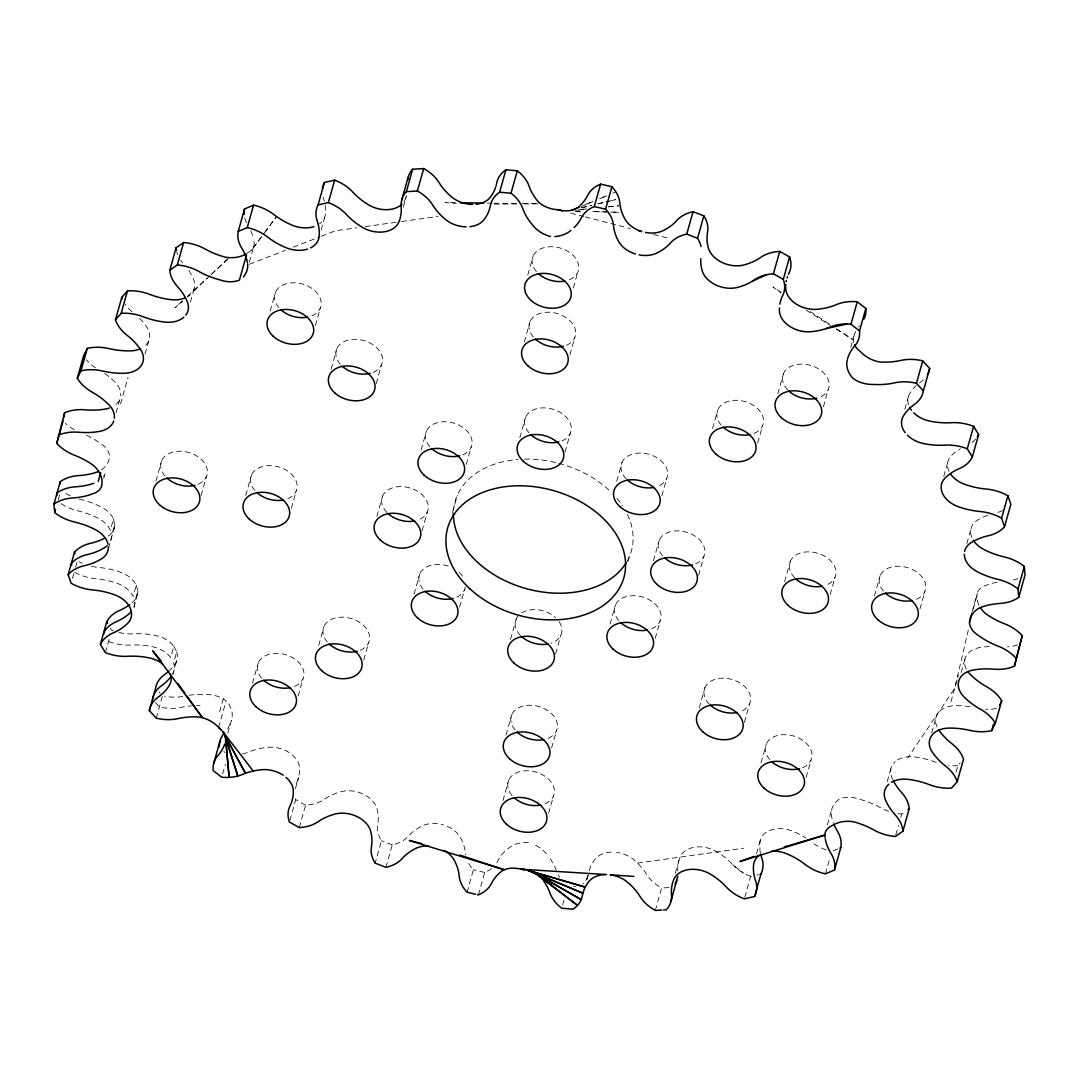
<?xml version="1.0" encoding="UTF-8"?>
<svg xmlns="http://www.w3.org/2000/svg" width="1079" height="1079" viewBox="0 0 1079 1079"><rect width="100%" height="100%" fill="white"/><g stroke="black" fill="none" stroke-linecap="round" stroke-linejoin="round"><path stroke-width="0.75" stroke-dasharray="5 3.75" d="M968.322 630.028L954.672 688.456L907.79 757.822M855.755 331.361A62.987 44.536 15.7 0 0 853.894 336.203L853.556 337.444A25.141 15.43 11 0 0 853.57 342.259M103.705 478.536L105.324 472.764L103.611 476.405M58.293 499.725L60.087 493.319M116.046 412.879L120.106 398.461A24.898 17.601 15.7 0 1 115.102 405.164M120.578 403.883L128.077 377.205M72.455 578.411L73.804 573.61M75.611 567.203L77.405 560.783M145.058 354.033L149.563 338.01M79.253 499.186A38.17 26.988 15.7 0 0 81.1 499.644A62.987 44.536 15.7 0 1 101.561 507.17A24.898 17.601 15.7 0 1 113.47 519.093L110.314 530.315A24.898 17.601 15.7 0 0 98.405 518.392A62.987 44.536 15.7 0 0 77.958 510.866A38.17 26.988 15.7 0 1 60.748 503.461M113.47 519.093L114.684 524.704L111.542 535.926A24.898 17.601 15.7 0 1 109.046 543.627M108.574 548.267L114.428 527.429M190.403 302.16L194.449 287.742M105.405 652.647L109.451 638.228M155.956 481.032L161.688 460.639M91.472 566.3A38.17 26.988 15.7 0 0 98.944 567.5A62.987 44.536 15.7 0 1 120.268 572.126A24.898 17.601 15.7 0 1 136.291 585.209L133.135 596.417A24.898 17.601 15.7 0 0 117.125 583.334A62.987 44.536 15.7 0 0 95.802 578.722A38.17 26.988 15.7 0 1 74.249 572.005M136.291 585.209L137.815 590.82L134.659 602.042A24.898 17.601 15.7 0 1 132.636 609.864M133.877 607.423L137.033 596.201M249.357 262.13L253.821 246.241M201.085 495.504L206.386 476.675M118.973 632.496A38.17 26.988 15.7 0 0 133.85 633.845A62.987 44.536 15.7 0 1 155.214 635.383A24.898 17.601 15.7 0 1 173.827 646.321L170.684 657.529A24.898 17.601 15.7 0 0 152.072 646.604A62.987 44.536 15.7 0 0 130.694 645.067A38.17 26.988 15.7 0 1 108.547 641.425L107.266 639.388M270.209 311.049L275.509 292.22M156.266 718.155L162.565 695.712M173.827 646.321L176.767 651.797L173.611 663.019A24.898 17.601 15.7 0 1 172.68 673.782M172.869 674.483L176.929 660.065M245.756 495.409L251.488 475.016M321.137 230.002L324.739 217.189M315.351 325.507L320.207 308.257M219.617 711.87L223.272 698.855A25.141 17.21 4.9 0 0 205.05 694.539A62.987 44.536 15.7 0 0 189.391 695.213M218.646 727.448L226.145 700.784L223.272 698.855M227.804 733.194L231.419 720.367L231.027 721.608A62.987 44.536 15.7 0 1 226.104 730.82M291.33 508.317L296.185 491.053M331.118 369.099L336.85 348.692M222.625 774.021L225.336 764.404M252.553 683.155L258.286 662.749M403.249 207.222L406.405 196A62.987 44.536 15.7 0 1 406.028 197.241M376.261 383.558L381.548 364.729M298.128 696.049L302.983 678.785M318.642 645.431L323.943 626.602M295.457 788.601L298.613 777.393M289.86 820.458L295.713 799.633A38.17 26.988 15.7 0 1 295.255 798.231M376.868 516.409L382.6 496.003M299.288 827.593L305.586 805.163A38.17 26.988 15.7 0 0 324.482 799.215A62.987 44.536 15.7 0 1 341.234 791.649A24.898 17.601 15.7 0 1 376.827 808.333A62.987 44.536 15.7 0 1 377.744 824.194A38.17 26.988 15.7 0 0 381.453 840.73L375.155 863.16M421.134 449.983L426.421 431.168M363.785 659.889L368.64 642.639M422.01 530.868L427.297 512.039M414.066 594.219L419.798 573.826M452.438 512.579L457.294 495.328M466.276 464.456L471.118 447.205M527.779 274.97L533.08 256.141M524.3 342.03L530.032 321.636M385.945 867.314L392.257 844.884A38.17 26.988 15.7 0 0 408.536 836.05A62.987 44.536 15.7 0 1 422.348 825.867A24.898 17.601 15.7 0 1 443.617 825.03M459.641 607.113L464.496 589.862M519.849 437.669L525.594 417.276M573.367 287.864L577.778 272.178M569.874 354.937L574.729 337.673M510.475 639.415L516.207 619.022M564.991 452.141L570.292 433.313M506.038 735.055L511.77 714.649M467.086 892.252L473.398 869.809A38.17 26.988 15.7 0 1 467.261 860.529M502.989 800.551L508.722 780.157M478.402 894.882L484.7 872.439A38.17 26.988 15.7 0 0 491.431 868.595M555.618 653.887L560.905 635.059M616.716 481.301L622.003 462.473M551.612 747.949L556.467 730.685M548.564 813.445L553.419 796.194M610.08 623.959L615.381 605.13M627.884 561.714L629.205 557.007M661.859 495.774L666.701 478.51M653.469 560.675L659.202 540.282M562.591 905.011L564.384 898.605M712.572 428.511L717.859 409.696M586.989 878.751L587.893 875.555M587.016 879.398L588.365 874.583M655.223 638.431L660.078 621.167M698.599 575.147L703.899 556.319M757.701 442.983L762.556 425.733M777.784 393.929L783.516 373.536M699.205 707.986L704.951 687.593M655.317 910.433L661.616 888.004A38.17 26.988 15.7 0 1 646.402 874.125A62.987 44.536 15.7 0 0 633.724 859.707A24.898 17.601 15.7 0 0 616.608 852.397M675.292 873.383L678.893 860.556M823.358 406.837L828.213 389.573M744.348 722.458L749.635 703.629M784.581 581.675L790.314 561.269M850.738 347.411L853.894 336.203M761.005 762.907L766.292 744.078M756.514 853.799L760.56 839.381M744.82 897.242L750.674 876.404L751.524 876.215M830.156 594.569L835.011 577.305M904.782 409.319L908.383 396.506M806.134 777.366L810.99 760.115M874.381 596.053L880.113 575.646M827.418 824.815L831.882 808.926M825.422 873.869L829.926 857.845M943.774 476.392L948.279 460.355M919.955 608.947L924.811 591.683M887.248 781.641L890.849 768.828M966.824 543.56L970.884 529.128M895.826 834.863L898.524 825.26M900.776 817.248L901.68 814.038L906.09 810.976M931.69 732.978L936.464 715.93M972.152 611.591L977.318 593.234M973.258 608.934L976.994 595.595A25.141 15.254 18.7 0 1 986.84 585.034A62.987 44.536 15.7 0 1 999.464 581.756M950.923 701.795L958.422 675.117M961.146 672.527L965.206 658.109M956.034 772.065L957.828 765.658L960.243 762.974M252.891 248.399L263.735 233.806M264.733 232.484L276.575 216.569L265.501 231.432M246.943 253.349L251.407 250.341L264.49 232.781M210.081 275.725L192.129 292.679A24.898 17.601 15.7 0 0 193.64 279.407A62.987 44.536 15.7 0 0 188.677 270.263M211.282 274.592L229.234 257.638L211.97 273.621M182.364 301.001L174.96 307.839L182.567 301.311M187.301 296.428L207.033 278.18M187.638 296.954L190.174 294.783A24.898 17.601 15.7 0 1 187.733 296.563M837.79 848.876L832.489 851.115M580.839 206.682L593.045 201.557M612.872 193.222L615.92 191.927M585.546 204.524L593.14 201.382M249.438 264.261L285.369 250.261M293.178 247.212L319.735 236.881M321.299 236.261L335.353 230.785L356.906 227.777M581.621 207.842L591.386 205.496M597.887 203.918L615.772 199.602L610.903 200.748M581.675 207.654L591.413 205.361M597.914 203.823L609.284 201.126M758.362 874.691L756.649 875.082M365.188 226.617L399.999 221.734M401.658 221.505L438.128 216.393M637.554 863.065L743.647 848.215M578.641 209.758L586.936 208.935L578.546 209.596M608.529 206.817L618.483 205.846M608.502 206.777L618.483 205.846M668.967 887.585L661.616 888.004M494.317 204.133L517.475 203.958M524.084 203.918L540.633 203.783M455.23 202.717L445.182 202.596L456.417 203.351M487.047 203.122L492.078 203.176M493.75 203.203L520.537 203.54M522.209 203.553L538.961 203.769M575.228 211.12L581.905 211.295M608.556 212.023L591.899 211.565L608.61 211.997M575.404 211.025L582.04 211.214M575.579 886.466L573.691 886.304M484.7 872.439L478.105 870.928M476.217 870.483L473.398 869.809M653.523 234.48L669.708 238.54M570.831 213.129L583.726 216.474M585.331 216.892L630.419 228.6M392.257 844.884L381.453 840.73M305.586 805.163L295.713 799.633M806.215 310.172L830.452 325.44M836.158 329.028L853.26 339.818L836.63 328.866M781.183 292.369L772.861 286.893L780.98 292.854M810.289 311.534L831.086 325.211M677.733 870.901L677.706 868.258A62.987 44.536 15.7 0 1 680.188 856.901A24.898 17.601 15.7 0 1 716.793 851.763A62.987 44.536 15.7 0 1 732.601 864.549L743.822 873.262M225.16 752.576L223.731 751.456M160.231 693.204L159.072 691.936M155.349 702.523L159.409 706.934A38.17 26.988 15.7 0 0 181.299 707.352A62.987 44.536 15.7 0 1 191.334 705.855M228.761 703.859L230.205 706.61A25.141 19.786 21.7 0 1 231.756 719.113M110.422 628.167L111.703 630.217A38.17 26.988 15.7 0 0 113.484 630.878M101.493 469.837A25.141 19.962 11.8 0 0 109.492 456.727A25.141 15.619 9.8 0 0 99.794 443.024A62.987 44.536 15.7 0 0 84.364 434.271M978.882 605.049A25.141 19.597 23.1 0 1 976.994 595.595M528.548 842.537A25.141 19.044 5.8 0 0 508.074 848.66A62.987 44.536 15.7 0 0 497.729 861.055A38.17 26.988 15.7 0 1 495.531 864.549M627.385 514.373A91.553 64.74 15.7 0 1 627.128 561.161M453.544 510.246A91.553 64.74 15.7 0 1 518.095 459.452M524.569 459.128A91.553 64.74 15.7 0 1 557.209 462.904M558.76 463.296A91.553 64.74 15.7 0 1 611.307 492.294M616.878 498.309A91.553 64.74 15.7 0 1 622.543 505.862M386.875 512.444A23.805 16.832 15.7 0 1 390.949 488.409A23.805 16.832 15.7 0 1 424.249 496.974A23.805 16.832 15.7 0 1 417.263 520.267M429.766 446.585A23.805 16.832 15.7 0 1 435.606 423.238A23.805 16.832 15.7 0 1 468.353 432.477A23.805 16.832 15.7 0 1 461.084 455.419M528.926 432.692A23.805 16.832 15.7 0 1 534.766 409.346A23.805 16.832 15.7 0 1 567.514 418.585A23.805 16.832 15.7 0 1 560.244 441.527M626.279 478.914A23.805 16.832 15.7 0 1 630.352 454.866A23.805 16.832 15.7 0 1 663.652 463.43A23.805 16.832 15.7 0 1 656.666 486.723M662.546 555.712A23.805 16.832 15.7 0 1 668.387 532.352A23.805 16.832 15.7 0 1 701.134 541.604A23.805 16.832 15.7 0 1 693.851 564.546M618.726 620.546A23.805 16.832 15.7 0 1 624.552 597.2A23.805 16.832 15.7 0 1 657.313 606.438A23.805 16.832 15.7 0 1 650.03 629.381M559.178 621.76A23.805 16.832 15.7 0 1 550.87 643.273M520.483 635.464A23.805 16.832 15.7 0 1 523.18 612.049A23.805 16.832 15.7 0 1 555.631 617.633M465.332 587.043A23.805 16.832 15.7 0 1 454.448 598.076M423.13 589.242A23.805 16.832 15.7 0 1 423.17 569.267A23.805 16.832 15.7 0 1 448.945 566.354M459.209 572.436A23.805 16.832 15.7 0 1 462.756 576.564M254.833 490.432A23.805 16.832 15.7 0 1 260.673 467.086A23.805 16.832 15.7 0 1 293.421 476.338A23.805 16.832 15.7 0 1 286.151 499.28M340.195 364.122A23.805 16.832 15.7 0 1 346.035 340.775A23.805 16.832 15.7 0 1 378.783 350.014A23.805 16.832 15.7 0 1 371.513 372.956M533.377 337.053A23.805 16.832 15.7 0 1 539.217 313.706A23.805 16.832 15.7 0 1 571.964 322.958A23.805 16.832 15.7 0 1 564.695 345.9M721.204 425.113A23.805 16.832 15.7 0 1 727.044 401.766A23.805 16.832 15.7 0 1 759.791 411.005A23.805 16.832 15.7 0 1 752.522 433.947M794.589 577.71A23.805 16.832 15.7 0 1 798.662 553.675A23.805 16.832 15.7 0 1 831.963 562.24A23.805 16.832 15.7 0 1 824.963 585.533M709.227 704.034A23.805 16.832 15.7 0 1 713.3 679.986A23.805 16.832 15.7 0 1 746.587 688.564A23.805 16.832 15.7 0 1 739.601 711.857M515.115 730.078A23.805 16.832 15.7 0 1 520.955 706.732A23.805 16.832 15.7 0 1 553.702 715.97A23.805 16.832 15.7 0 1 546.419 738.913M327.288 642.018A23.805 16.832 15.7 0 1 333.128 618.672A23.805 16.832 15.7 0 1 365.875 627.911A23.805 16.832 15.7 0 1 358.592 650.853M536.425 271.557A23.805 16.832 15.7 0 1 542.265 248.21A23.805 16.832 15.7 0 1 575.013 257.449A23.805 16.832 15.7 0 1 567.729 280.392M787.791 389.978A23.805 16.832 15.7 0 1 791.865 365.929A23.805 16.832 15.7 0 1 825.165 374.507A23.805 16.832 15.7 0 1 818.165 397.8M883.458 591.076A23.805 16.832 15.7 0 1 889.298 567.729A23.805 16.832 15.7 0 1 922.046 576.968A23.805 16.832 15.7 0 1 914.776 599.911M769.637 759.495A23.805 16.832 15.7 0 1 775.477 736.148A23.805 16.832 15.7 0 1 808.225 745.387A23.805 16.832 15.7 0 1 800.955 768.329M512.066 795.574A23.805 16.832 15.7 0 1 517.907 772.227A23.805 16.832 15.7 0 1 550.654 781.466A23.805 16.832 15.7 0 1 543.384 804.408M261.631 678.178A23.805 16.832 15.7 0 1 267.471 654.832A23.805 16.832 15.7 0 1 300.218 664.071A23.805 16.832 15.7 0 1 292.948 687.013M165.033 476.068A23.805 16.832 15.7 0 1 170.873 452.708A23.805 16.832 15.7 0 1 203.621 461.96A23.805 16.832 15.7 0 1 196.338 484.903M278.854 307.636A23.805 16.832 15.7 0 1 284.694 284.29A23.805 16.832 15.7 0 1 317.442 293.528A23.805 16.832 15.7 0 1 310.159 316.471M892.846 779.807A62.987 44.536 15.7 0 1 891.672 777.163A24.898 17.601 15.7 0 1 895.138 761.787M897.566 759.994A24.898 17.601 15.7 0 1 914.479 756.932A62.987 44.536 15.7 0 1 935.682 762.206A38.17 26.988 15.7 0 0 937.476 762.866M957.828 765.658A38.17 26.988 15.7 0 1 948.589 765.416M937.017 726.909A24.898 17.601 15.7 0 1 954.753 705.706A62.987 44.536 15.7 0 1 972.611 707.177M996.335 708.525A38.17 26.988 15.7 0 1 985.532 709.24M966.379 669.142A24.898 17.601 15.7 0 1 964.639 663.531L964.626 660.766A24.898 17.601 15.7 0 1 979.179 647.656A62.987 44.536 15.7 0 1 992.896 646.429M1017.659 644.932A38.17 26.988 15.7 0 1 1007.408 646.847M901.68 814.038A38.17 26.988 15.7 0 1 897.93 813.606M888.691 811.327A38.17 26.988 15.7 0 1 880.073 807.497A62.987 44.536 15.7 0 0 859.923 799.377A25.141 16.468 25 0 0 839.556 798.973A25.141 20.042 13.6 0 0 831.356 815.104L831.572 816.439A62.987 44.536 15.7 0 0 833.447 823.142M971.828 537.477A24.898 17.601 15.7 0 1 977.426 520.213A62.987 44.536 15.7 0 1 988.485 515.02M1002.539 510.542A38.17 26.988 15.7 0 1 996.403 512.849M949.021 471.361A24.898 17.601 15.7 0 1 951.3 455.716A62.987 44.536 15.7 0 1 960.377 448.783M975.605 439.166A38.17 26.988 15.7 0 1 971.275 443.051M908.545 404.76A24.898 17.601 15.7 0 1 909.476 393.997A62.987 44.536 15.7 0 1 916.206 385.608M919.456 382.897A62.987 44.536 15.7 0 1 920.63 382.047A38.17 26.988 15.7 0 0 924.973 378.176M1018.117 578.573A38.17 26.988 15.7 0 1 1009.863 580.664M858.425 326.816A62.987 44.536 15.7 0 1 859.208 325.737M405.596 198.469A62.987 44.536 15.7 0 1 405.124 199.669A24.898 17.601 15.7 0 1 403.789 202.083M323.08 197.201A38.17 26.988 15.7 0 0 323.525 198.603A62.987 44.536 15.7 0 1 324.347 201.274M325.197 205.293A62.987 44.536 15.7 0 1 325.359 214.532A24.898 17.601 15.7 0 1 319.6 223.825M246.498 222.8A38.17 26.988 15.7 0 1 244.596 217.23M250.76 230.771A62.987 44.536 15.7 0 1 253.457 238.783M253.956 241.467A25.141 15.173 17.3 0 1 251.407 250.341M131.948 311.696A38.17 26.988 15.7 0 1 125.177 304.224M139.623 318.359A62.987 44.536 15.7 0 1 146.731 326.924A24.898 17.601 15.7 0 1 143.413 347.114M95.491 367.885A38.17 26.988 15.7 0 1 86.387 359.779M104.623 373.523A62.987 44.536 15.7 0 1 115.048 382.168A24.898 17.601 15.7 0 1 120.673 395.804M74.195 429.698A38.17 26.988 15.7 0 1 65.468 423.346M182.648 262.831A38.17 26.988 15.7 0 1 180.692 260.228M177.752 254.779A38.17 26.988 15.7 0 1 176.808 251.987M242.451 754.005A38.17 26.988 15.7 0 0 248.817 751.982A62.987 44.536 15.7 0 1 267.862 747.302A24.898 17.601 15.7 0 1 289.442 752.764M292.328 754.936A24.898 17.601 15.7 0 1 299.625 768.342A62.987 44.536 15.7 0 1 296.334 783.462A38.17 26.988 15.7 0 0 295.309 785.957M447.205 826.352A24.898 17.601 15.7 0 1 460.409 837.56A62.987 44.536 15.7 0 1 465.494 853.556A38.17 26.988 15.7 0 0 465.656 854.946M587.988 875.878A38.17 26.988 15.7 0 1 582.808 883.984M589.242 870.74A62.987 44.536 15.7 0 1 595.136 859.127A24.898 17.601 15.7 0 1 612.859 852.127M750.674 876.404A38.17 26.988 15.7 0 1 732.601 864.549M760.344 852.612A62.987 44.536 15.7 0 1 759.926 849.928L759.94 842.025A24.898 17.601 15.7 0 1 793.173 831.396A62.987 44.536 15.7 0 1 805.838 838.046M826.217 849.888A38.17 26.988 15.7 0 1 811.502 842.052M535.75 845.262A25.141 18.343 26.8 0 1 547.161 854.919M550.047 858.641A62.987 44.536 15.7 0 1 556.211 870.416M559.718 877.254A38.17 26.988 15.7 0 1 558.059 874.556M196.58 705.639A62.987 44.536 15.7 0 1 200.114 705.679M70.351 495.908A38.17 26.988 15.7 0 1 63.89 492.24M114.684 524.704A24.898 17.601 15.7 0 1 107.887 536.344M82.436 563.305A38.17 26.988 15.7 0 1 79.037 561.687M137.815 590.82A24.898 17.601 15.7 0 1 134.012 600.855A62.987 44.536 15.7 0 1 130.91 603.674M176.767 651.797A24.898 17.601 15.7 0 1 175.837 662.56A62.987 44.536 15.7 0 1 170.104 669.992M182.742 696.481A38.17 26.988 15.7 0 1 164.426 696.13M606.762 195.785L599.142 198.981L606.803 195.717M618.564 212.293L610.228 212.064L618.564 212.28"/><path stroke-width="1.5" d="M779.402 308.028L779.375 310.658A24.898 17.601 15.7 0 0 811.138 331.698A62.987 44.536 15.7 0 0 830.183 327.018A38.17 26.988 15.7 0 1 847.244 323.983L850.967 324.213L859.531 330.902A38.17 26.988 15.7 0 1 854.608 346.089A62.987 44.536 15.7 0 0 847.581 358.633M677.76 876.337L670.949 901.437M108.062 544.342A24.898 17.601 15.7 0 0 95.249 529.6A62.987 44.536 15.7 0 0 74.802 522.088A38.17 26.988 15.7 0 1 54.678 512.552L53.95 504.095A38.17 26.988 15.7 0 1 72.711 497.985A62.987 44.536 15.7 0 0 92.16 493.966A25.141 15.254 18.7 0 0 102.006 483.405A25.141 19.597 23.1 0 0 93.482 465.467A62.987 44.536 15.7 0 0 74.694 455.325A38.17 26.988 15.7 0 1 56.769 443.348L64.578 412.812A38.17 26.988 15.7 0 1 85.281 409.818A62.987 44.536 15.7 0 0 106.12 408.901A24.898 17.601 15.7 0 0 109.451 408.051M980.622 608.084A25.141 19.597 23.1 0 0 985.518 613.533A62.987 44.536 15.7 0 0 1004.306 623.675A38.17 26.988 15.7 0 1 1022.231 635.652L1014.422 666.188A38.17 26.988 15.7 0 1 993.719 669.182A62.987 44.536 15.7 0 0 972.88 670.099A24.898 17.601 15.7 0 0 963.952 696.832A62.987 44.536 15.7 0 0 980.366 709.186A38.17 26.988 15.7 0 1 995.404 723.173L991.722 730.604A38.17 26.988 15.7 0 1 969.873 730.375A62.987 44.536 15.7 0 0 948.441 728.136A24.898 17.601 15.7 0 0 932.269 752.076A62.987 44.536 15.7 0 0 945.676 766.184A38.17 26.988 15.7 0 1 957.235 781.628L951.53 788.102A38.17 26.988 15.7 0 1 929.383 784.649A62.987 44.536 15.7 0 0 908.181 779.362A24.898 17.601 15.7 0 0 891.267 782.437M1022.231 635.652L1014.422 666.188M63.553 418.207L64.578 412.812M56.769 443.348L63.081 420.904M114.374 418.234A24.898 17.601 15.7 0 0 108.75 404.598A62.987 44.536 15.7 0 0 92.322 392.243A38.17 26.988 15.7 0 1 77.297 378.27L83.596 355.827L87.278 348.396A38.17 26.988 15.7 0 1 109.127 348.625A62.987 44.536 15.7 0 0 130.559 350.864A24.898 17.601 15.7 0 0 140.675 348.652M77.297 378.27L80.979 370.839L87.278 348.396M53.95 504.095L60.262 481.666A38.17 26.988 15.7 0 1 79.01 475.542A62.987 44.536 15.7 0 0 98.472 471.536M54.678 512.552L55.582 509.342M80.979 370.839A38.17 26.988 15.7 0 1 102.815 371.068A62.987 44.536 15.7 0 0 124.247 373.294A24.898 17.601 15.7 0 0 140.432 349.353A62.987 44.536 15.7 0 0 127.025 335.245A38.17 26.988 15.7 0 1 115.453 319.816L121.765 297.372L127.47 290.898A38.17 26.988 15.7 0 1 149.617 294.351A62.987 44.536 15.7 0 0 170.819 299.638A24.898 17.601 15.7 0 0 184.887 298.006M115.453 319.816L121.172 313.342L127.47 290.898M162.619 663.895A24.898 17.601 15.7 0 0 148.915 657.826A62.987 44.536 15.7 0 0 127.538 656.288A38.17 26.988 15.7 0 1 105.405 652.647L100.374 644.446A38.17 26.988 15.7 0 1 113.187 632.928A62.987 44.536 15.7 0 0 127.7 623.284A24.898 17.601 15.7 0 0 113.969 594.556A62.987 44.536 15.7 0 0 92.646 589.943A38.17 26.988 15.7 0 1 71.106 583.226L68.166 574.729L74.464 552.3A38.17 26.988 15.7 0 1 90.569 543.303A62.987 44.536 15.7 0 0 105.324 537.855M185.817 315.108A24.898 17.601 15.7 0 0 187.328 301.837A62.987 44.536 15.7 0 0 177.455 286.528A38.17 26.988 15.7 0 1 169.794 270.236L176.093 247.792L183.632 242.532A38.17 26.988 15.7 0 1 205.226 249.06A62.987 44.536 15.7 0 0 225.376 257.193A25.141 18.748 5.1 0 0 245.972 253.956M169.794 270.236L177.32 264.962L183.632 242.532M100.374 644.446L106.673 622.017A38.17 26.988 15.7 0 1 119.499 610.485A62.987 44.536 15.7 0 0 129.79 604.55M247.428 262.561A62.987 44.536 15.7 0 0 241.669 247.968A38.17 26.988 15.7 0 1 238.216 231.432L244.515 209.002L253.578 205.131A38.17 26.988 15.7 0 1 273.796 214.505A62.987 44.536 15.7 0 0 292.126 225.174A24.898 17.601 15.7 0 0 313.895 226.644M238.216 231.432L247.266 227.575L253.578 205.131M246.525 254.833L239.444 280.027A25.141 16.468 25 0 1 219.077 279.623A62.987 44.536 15.7 0 1 198.927 271.503A38.17 26.988 15.7 0 0 177.32 264.962M218.646 727.448L221.411 730.038L218.646 727.448A25.141 17.992 27 0 0 198.752 716.969A62.987 44.536 15.7 0 0 178.143 718.574A38.17 26.988 15.7 0 1 156.266 718.155L149.334 710.562L155.632 688.132A38.17 26.988 15.7 0 1 164.682 674.51A62.987 44.536 15.7 0 0 169.106 670.949M310.631 247.86A24.898 17.601 15.7 0 0 319.06 236.975A62.987 44.536 15.7 0 0 317.213 221.033A38.17 26.988 15.7 0 1 318.089 204.902L324.401 182.472L334.638 180.153A38.17 26.988 15.7 0 1 352.712 192.008A62.987 44.536 15.7 0 0 368.505 204.794A24.898 17.601 15.7 0 0 401.927 204.241M318.089 204.902L328.326 202.596L334.638 180.153M213.615 763.743L219.927 741.313M401.752 200.006L408.051 177.563M328.326 202.596A38.17 26.988 15.7 0 1 346.399 214.451A62.987 44.536 15.7 0 0 362.207 227.237A24.898 17.601 15.7 0 0 398.812 222.099A62.987 44.536 15.7 0 0 401.172 206.777A38.17 26.988 15.7 0 1 406.365 191.657L412.664 169.228L423.683 168.567A38.17 26.988 15.7 0 1 438.91 182.432A62.987 44.536 15.7 0 0 451.575 196.864A24.898 17.601 15.7 0 0 472.454 204.444M466.141 226.873A24.898 17.601 15.7 0 1 445.276 219.293A62.987 44.536 15.7 0 1 432.598 204.875A38.17 26.988 15.7 0 0 417.384 190.996L423.683 168.567M469.81 226.711A24.898 17.601 15.7 0 0 483.864 219.873A62.987 44.536 15.7 0 0 490.338 205.725A38.17 26.988 15.7 0 1 499.617 192.224L505.93 169.781L517.313 170.792A38.17 26.988 15.7 0 1 529.101 186.154A62.987 44.536 15.7 0 0 538.151 201.652A25.141 16.873 5.4 0 0 557.951 209.785L562.779 211.039M550.452 236.463A25.141 18.343 26.8 0 1 531.839 224.081A62.987 44.536 15.7 0 1 522.789 208.584A38.17 26.988 15.7 0 0 511.001 193.222L517.313 170.792M574.109 227.588A62.987 44.536 15.7 0 0 581.271 217.945A38.17 26.988 15.7 0 1 594.3 206.561L600.598 184.118L611.914 186.748A38.17 26.988 15.7 0 1 619.818 203.014A62.987 44.536 15.7 0 0 624.889 218.997A24.898 17.601 15.7 0 0 641.695 231.526L638.471 230.69M635.383 253.97A24.898 17.601 15.7 0 1 618.591 241.44A62.987 44.536 15.7 0 1 613.506 225.444A38.17 26.988 15.7 0 0 605.602 209.191L611.914 186.748M639.119 254.887A24.898 17.601 15.7 0 0 656.652 253.133A62.987 44.536 15.7 0 0 670.464 242.95A38.17 26.988 15.7 0 1 686.743 234.116L693.055 211.686L703.845 215.84A38.17 26.988 15.7 0 1 707.554 232.376A62.987 44.536 15.7 0 0 708.471 248.237A24.898 17.601 15.7 0 0 744.065 264.921A62.987 44.536 15.7 0 0 760.816 257.341A38.17 26.988 15.7 0 1 779.712 251.407L789.585 256.937A38.17 26.988 15.7 0 1 788.965 273.108A62.987 44.536 15.7 0 0 788.412 274.282M701.053 246.565A38.17 26.988 15.7 0 0 697.547 238.27L703.845 215.84M700.784 258.69A62.987 44.536 15.7 0 0 702.173 270.667A24.898 17.601 15.7 0 0 737.766 287.351A62.987 44.536 15.7 0 0 752.063 281.376L754.518 279.785A38.17 26.988 15.7 0 1 773.414 273.837L779.712 251.407M779.847 304.143A62.987 44.536 15.7 0 1 782.666 295.538A38.17 26.988 15.7 0 0 783.287 279.367L789.585 256.937M850.967 324.213L857.279 301.783L865.844 308.459A38.17 26.988 15.7 0 1 863.996 319.06M859.531 330.902L865.844 308.459M663.585 909.961L666.336 909.772A38.17 26.988 15.7 0 0 671.516 894.666A62.987 44.536 15.7 0 1 673.876 879.331A24.898 17.601 15.7 0 1 710.495 874.206A62.987 44.536 15.7 0 1 726.288 886.992A38.17 26.988 15.7 0 0 744.362 898.847L754.599 896.528L760.911 874.098A38.17 26.988 15.7 0 0 761.787 857.967A62.987 44.536 15.7 0 1 760.628 853.948M905.173 432.679A24.898 17.601 15.7 0 1 903.163 416.44A62.987 44.536 15.7 0 1 914.318 404.49A38.17 26.988 15.7 0 0 923.368 390.868L916.435 383.288L922.734 360.845A38.17 26.988 15.7 0 0 900.857 360.426A62.987 44.536 15.7 0 1 880.248 362.031A25.141 17.992 27 0 1 860.354 351.552A25.141 15.43 11 0 1 854.46 344.7M923.368 390.868L929.666 368.438L922.734 360.845M772.024 851.129A24.898 17.601 15.7 0 1 786.874 853.826A62.987 44.536 15.7 0 1 805.204 864.495A38.17 26.988 15.7 0 0 825.422 873.869L834.485 869.998L840.784 847.568A38.17 26.988 15.7 0 0 837.331 831.032A62.987 44.536 15.7 0 1 833.973 824.477M964.572 551.571A24.898 17.601 15.7 0 1 971.113 542.656A62.987 44.536 15.7 0 1 988.431 535.697A38.17 26.988 15.7 0 0 1004.536 526.7L1001.595 518.217A38.17 26.988 15.7 0 0 980.056 511.5A62.987 44.536 15.7 0 1 958.732 506.874A24.898 17.601 15.7 0 1 944.988 478.145A62.987 44.536 15.7 0 1 959.501 468.515A38.17 26.988 15.7 0 0 972.327 456.983L967.297 448.783L973.595 426.353A38.17 26.988 15.7 0 0 951.462 422.712A62.987 44.536 15.7 0 1 930.085 421.174A24.898 17.601 15.7 0 1 913.697 412.785M972.327 456.983L978.626 434.554L973.595 426.353M825.044 837.533A25.141 15.173 17.3 0 1 832.057 825.651A25.141 18.748 5.1 0 1 853.624 821.807A62.987 44.536 15.7 0 1 873.774 829.94A38.17 26.988 15.7 0 0 895.368 836.468L902.907 831.208L909.206 808.764A38.17 26.988 15.7 0 0 901.545 792.472A62.987 44.536 15.7 0 1 893.506 781.129M1015.919 658.096A38.17 26.988 15.7 0 0 998.008 646.105A62.987 44.536 15.7 0 1 979.206 635.976A25.141 15.619 9.8 0 1 969.508 622.273L972.004 613.385M1001.595 518.217L1007.894 495.774A38.17 26.988 15.7 0 0 986.354 489.057A62.987 44.536 15.7 0 1 965.031 484.444A24.898 17.601 15.7 0 1 950.612 474.086M1004.536 526.7L1010.834 504.271L1007.894 495.774M957.235 781.628L963.547 759.184A38.17 26.988 15.7 0 0 951.975 743.755A62.987 44.536 15.7 0 1 938.568 729.647M969.508 622.273A25.141 19.962 11.8 0 1 980.528 607.464A62.987 44.536 15.7 0 1 999.99 603.458A38.17 26.988 15.7 0 0 1018.738 597.334L1018.01 588.891L1024.322 566.448A38.17 26.988 15.7 0 0 1004.198 556.912A62.987 44.536 15.7 0 1 983.751 549.4A24.898 17.601 15.7 0 1 973.285 540.228M1018.738 597.334L1025.05 574.905L1024.322 566.448M991.722 730.604L993.516 724.184M995.404 723.173L1001.703 700.73A38.17 26.988 15.7 0 0 986.678 686.757A62.987 44.536 15.7 0 1 970.25 674.402A24.898 17.601 15.7 0 1 968.065 671.853M98.229 481.396L100.684 472.723M1001.703 700.73L1000.813 702.604M1000.206 703.845L999.586 705.086M243.503 277.074L244.299 275.617A25.141 20.042 13.6 0 0 247.644 263.896M578.331 207.02L579.396 206.102M909.206 808.764L907.965 809.655M752.063 281.376L766.373 274.767M840.042 847.892L840.784 847.568M571.87 210.203L579.463 207.047M754.073 856.375L739.897 861.541L824.828 835.092L784.554 846.84M760.061 874.3L760.911 874.098M825.759 328.69L847.244 323.983M554.835 236.652L558.126 236.126A25.141 19.044 5.8 0 0 570.926 230.34M562.186 210.472L557.951 209.785M406.365 191.657L417.384 190.996M661.751 910.069L655.317 910.433A38.17 26.988 15.7 0 1 640.09 896.568A62.987 44.536 15.7 0 0 627.425 882.136A24.898 17.601 15.7 0 0 610.309 874.84L633.818 876.404M460.261 202.785L483.702 203.081M604.874 874.462L521.049 869.215A25.141 16.172 24.1 0 0 501.775 871.09A62.987 44.536 15.7 0 0 491.431 883.485A38.17 26.988 15.7 0 1 478.402 894.882L477.457 894.666M499.617 192.224L511.001 193.222M563.777 210.675L565.234 210.837A25.141 16.172 24.1 0 0 577.225 207.91M594.3 206.561L605.602 209.191M475.569 894.235L467.086 892.252A38.17 26.988 15.7 0 1 459.182 875.986A62.987 44.536 15.7 0 0 454.111 860.003A24.898 17.601 15.7 0 0 444.278 850.481M421.741 843.576L409.292 840.46L504.257 869.755L459.91 855.081M686.743 234.116L697.547 238.27M773.414 273.837L783.287 279.367M538.367 875.217L577.494 905.375L535.467 873.343L581.203 899.589L532.19 871.765L582.93 893.183L526.997 870.2L585.263 887.127L528.643 870.537A25.141 16.873 5.4 0 1 540.849 877.348M161.203 661.103L152.759 650.893L202.434 717.724L186.829 695.955M225.74 739.182L229.126 777.393L225.43 736.741L237.812 776.03L224.54 734.3L245.432 773.265L222.409 731.049L253.214 771.026M541.86 878.576L542.818 879.817M178.048 683.695L184.873 693.231M107.495 623.392L106.673 622.017M103.935 633.926L103.517 633.238A38.17 26.988 15.7 0 1 116.343 621.706A62.987 44.536 15.7 0 0 130.856 612.063M74.937 553.716L74.464 552.3M71.794 564.937L71.322 563.521A38.17 26.988 15.7 0 1 87.412 554.525A62.987 44.536 15.7 0 0 104.73 547.566A24.898 17.601 15.7 0 0 107.131 545.745M60.411 483.77L60.262 481.666M57.254 494.991L57.106 492.874A38.17 26.988 15.7 0 1 75.867 486.764A62.987 44.536 15.7 0 0 93.833 483.284M626.333 562.51A91.553 64.74 15.7 0 1 525.352 588.379A91.553 64.74 15.7 0 1 453.396 513.334M414.579 520.955A23.805 16.832 15.7 0 1 387.887 513.429M459.762 455.797A23.805 16.832 15.7 0 1 431.708 448.581M558.922 441.904A23.805 16.832 15.7 0 1 530.868 434.689M653.982 487.411A23.805 16.832 15.7 0 1 627.29 479.885M692.529 564.924A23.805 16.832 15.7 0 1 664.475 557.708M647.346 630.069A23.805 16.832 15.7 0 1 620.654 622.543M548.186 643.961A23.805 16.832 15.7 0 1 521.494 636.435M453.126 598.454A23.805 16.832 15.7 0 1 425.072 591.238M283.467 499.968A23.805 16.832 15.7 0 1 256.762 492.429M370.191 373.334A23.805 16.832 15.7 0 1 342.137 366.118M563.373 346.278A23.805 16.832 15.7 0 1 535.305 339.062M749.838 434.635A23.805 16.832 15.7 0 1 723.146 427.109M822.279 586.221A23.805 16.832 15.7 0 1 795.587 578.695M736.917 712.545A23.805 16.832 15.7 0 1 710.225 705.005M543.735 739.601A23.805 16.832 15.7 0 1 517.043 732.075M357.27 651.23A23.805 16.832 15.7 0 1 329.216 644.015M565.045 281.079A23.805 16.832 15.7 0 1 538.354 273.553M816.857 398.178A23.805 16.832 15.7 0 1 788.789 390.962M912.092 600.598A23.805 16.832 15.7 0 1 885.387 593.072M799.633 768.707A23.805 16.832 15.7 0 1 771.566 761.491M540.7 805.096A23.805 16.832 15.7 0 1 513.995 797.57M290.264 687.701A23.805 16.832 15.7 0 1 263.559 680.175M195.029 485.28A23.805 16.832 15.7 0 1 166.962 478.064M307.475 317.159A23.805 16.832 15.7 0 1 280.783 309.633M847.244 359.887A25.141 19.786 21.7 0 0 852.855 378.216A25.141 17.21 4.9 0 0 873.95 384.461A62.987 44.536 15.7 0 0 894.545 382.856A38.17 26.988 15.7 0 1 916.435 383.288M902.907 831.208A38.17 26.988 15.7 0 0 895.246 814.901A62.987 44.536 15.7 0 1 885.36 799.593A24.898 17.601 15.7 0 1 888.826 784.217M978.626 434.554A38.17 26.988 15.7 0 1 977.291 436.928M911.472 410.249A24.898 17.601 15.7 0 1 909.732 407.552M929.666 368.438A38.17 26.988 15.7 0 1 927.4 374.777M1018.01 588.891A38.17 26.988 15.7 0 0 997.9 579.356A62.987 44.536 15.7 0 1 977.439 571.83A24.898 17.601 15.7 0 1 964.316 554.296M967.297 448.783A38.17 26.988 15.7 0 0 945.15 445.155A62.987 44.536 15.7 0 1 923.786 443.617A24.898 17.601 15.7 0 1 907.399 435.215M857.279 301.783A38.17 26.988 15.7 0 0 836.481 304.588A62.987 44.536 15.7 0 1 817.437 309.268A24.898 17.601 15.7 0 1 785.687 288.228A62.987 44.536 15.7 0 1 785.809 284.29M786.146 281.713A62.987 44.536 15.7 0 1 786.402 280.432M787.05 277.937A62.987 44.536 15.7 0 1 787.454 276.696M693.055 211.686A38.17 26.988 15.7 0 0 676.776 220.507A62.987 44.536 15.7 0 1 662.965 230.69A24.898 17.601 15.7 0 1 645.431 232.457M600.598 184.118A38.17 26.988 15.7 0 0 587.569 195.515A62.987 44.536 15.7 0 1 580.421 205.158M495.706 187.058A62.987 44.536 15.7 0 1 490.163 197.43A24.898 17.601 15.7 0 1 476.122 204.282M496.07 185.817A62.987 44.536 15.7 0 0 496.65 183.295A38.17 26.988 15.7 0 1 505.93 169.781M407.552 180.22A38.17 26.988 15.7 0 1 412.664 169.228M322.405 188.906A38.17 26.988 15.7 0 1 324.401 182.472M244.191 214.438A38.17 26.988 15.7 0 1 244.515 209.002M307.596 249.087A24.898 17.601 15.7 0 1 285.827 247.604A62.987 44.536 15.7 0 1 267.498 236.948A38.17 26.988 15.7 0 0 247.266 227.575M122.264 298.775A38.17 26.988 15.7 0 1 121.765 297.372M84.445 357.176A38.17 26.988 15.7 0 1 83.596 355.827M176.484 250.584A38.17 26.988 15.7 0 1 176.093 247.792M183.862 317.213A24.898 17.601 15.7 0 1 164.521 322.068A62.987 44.536 15.7 0 1 143.318 316.794A38.17 26.988 15.7 0 0 121.172 313.342M113.794 420.891A24.898 17.601 15.7 0 1 99.821 431.344A62.987 44.536 15.7 0 1 78.969 432.247A38.17 26.988 15.7 0 0 58.279 435.242M219.374 746.722A38.17 26.988 15.7 0 1 224.392 732.911M283.143 775.194A24.898 17.601 15.7 0 0 261.563 769.732A62.987 44.536 15.7 0 0 242.519 774.412A38.17 26.988 15.7 0 1 221.721 777.217L213.156 770.541A38.17 26.988 15.7 0 1 218.093 755.354A62.987 44.536 15.7 0 0 224.715 744.038M286.029 777.379A24.898 17.601 15.7 0 1 293.313 790.772A62.987 44.536 15.7 0 1 290.035 805.892A38.17 26.988 15.7 0 0 289.415 822.063L299.288 827.593A38.17 26.988 15.7 0 0 318.184 821.659A62.987 44.536 15.7 0 1 334.935 814.079A24.898 17.601 15.7 0 1 370.529 830.763A62.987 44.536 15.7 0 1 371.446 846.624A38.17 26.988 15.7 0 0 375.155 863.16L385.945 867.314A38.17 26.988 15.7 0 0 402.224 858.493A62.987 44.536 15.7 0 1 416.035 848.31A24.898 17.601 15.7 0 1 428.552 845.963M223.097 731.886A25.141 15.43 11 0 1 225.444 741.556M676.857 880.289A38.17 26.988 15.7 0 1 675.144 883.984M606.546 874.556A24.898 17.601 15.7 0 0 588.837 881.57A62.987 44.536 15.7 0 0 582.35 895.705A38.17 26.988 15.7 0 1 573.07 909.219L561.687 908.208A38.17 26.988 15.7 0 1 549.899 892.846A62.987 44.536 15.7 0 0 543.749 881.071M754.599 896.528A38.17 26.988 15.7 0 0 755.475 880.397A62.987 44.536 15.7 0 1 753.641 864.468A24.898 17.601 15.7 0 1 759.4 855.175M834.485 869.998A38.17 26.988 15.7 0 0 831.019 853.476A62.987 44.536 15.7 0 1 825.273 838.882M152.476 699.354A38.17 26.988 15.7 0 1 161.526 685.731A62.987 44.536 15.7 0 0 171.278 676.02M108.386 547.134A24.898 17.601 15.7 0 1 101.574 558.787A62.987 44.536 15.7 0 1 84.256 565.733A38.17 26.988 15.7 0 0 68.166 574.729M170.455 674.24A24.898 17.601 15.7 0 1 169.524 685.003A62.987 44.536 15.7 0 1 158.37 696.953A38.17 26.988 15.7 0 0 149.334 710.562M524.893 869.674L521.049 869.215L524.893 869.674M470.093 588.986A91.553 64.74 15.7 0 0 621.706 583.672A91.553 64.74 15.7 0 0 515.452 485.847A91.553 64.74 15.7 0 0 470.093 588.986M380.388 540.093A23.805 16.832 15.7 0 0 419.798 538.718A23.805 16.832 15.7 0 0 392.176 513.28A23.805 16.832 15.7 0 0 380.388 540.093M424.209 475.246A23.805 16.832 15.7 0 0 463.619 473.87A23.805 16.832 15.7 0 0 435.997 448.432A23.805 16.832 15.7 0 0 424.209 475.246M523.369 461.367A23.805 16.832 15.7 0 0 562.793 459.978A23.805 16.832 15.7 0 0 535.157 434.54A23.805 16.832 15.7 0 0 523.369 461.367M619.791 506.564A23.805 16.832 15.7 0 0 659.202 505.174A23.805 16.832 15.7 0 0 631.579 479.75A23.805 16.832 15.7 0 0 619.791 506.564M656.976 584.373A23.805 16.832 15.7 0 0 696.4 582.997A23.805 16.832 15.7 0 0 668.764 557.56A23.805 16.832 15.7 0 0 656.976 584.373M613.155 649.221A23.805 16.832 15.7 0 0 652.579 647.832A23.805 16.832 15.7 0 0 624.943 622.408A23.805 16.832 15.7 0 0 613.155 649.221M513.995 663.113A23.805 16.832 15.7 0 0 553.406 661.724A23.805 16.832 15.7 0 0 525.783 636.286A23.805 16.832 15.7 0 0 513.995 663.113M417.573 617.903A23.805 16.832 15.7 0 0 456.997 616.527A23.805 16.832 15.7 0 0 429.361 591.09A23.805 16.832 15.7 0 0 417.573 617.903M249.276 519.107A23.805 16.832 15.7 0 0 288.686 517.731A23.805 16.832 15.7 0 0 261.064 492.294A23.805 16.832 15.7 0 0 249.276 519.107M334.638 392.783A23.805 16.832 15.7 0 0 374.049 391.407A23.805 16.832 15.7 0 0 346.426 365.97A23.805 16.832 15.7 0 0 334.638 392.783M527.82 365.727A23.805 16.832 15.7 0 0 567.23 364.351A23.805 16.832 15.7 0 0 539.608 338.914A23.805 16.832 15.7 0 0 527.82 365.727M715.647 453.787A23.805 16.832 15.7 0 0 755.057 452.398A23.805 16.832 15.7 0 0 727.435 426.96A23.805 16.832 15.7 0 0 715.647 453.787M788.088 605.359A23.805 16.832 15.7 0 0 827.512 603.984A23.805 16.832 15.7 0 0 799.89 578.546A23.805 16.832 15.7 0 0 788.088 605.359M702.726 731.683A23.805 16.832 15.7 0 0 742.15 730.308A23.805 16.832 15.7 0 0 714.514 704.87A23.805 16.832 15.7 0 0 702.726 731.683M509.544 758.739A23.805 16.832 15.7 0 0 548.968 757.364A23.805 16.832 15.7 0 0 521.346 731.926A23.805 16.832 15.7 0 0 509.544 758.739M321.717 670.693A23.805 16.832 15.7 0 0 361.141 669.304A23.805 16.832 15.7 0 0 333.519 643.88A23.805 16.832 15.7 0 0 321.717 670.693M530.855 300.232A23.805 16.832 15.7 0 0 570.278 298.843A23.805 16.832 15.7 0 0 542.656 273.405A23.805 16.832 15.7 0 0 530.855 300.232M781.29 417.627A23.805 16.832 15.7 0 0 820.714 416.251A23.805 16.832 15.7 0 0 793.092 390.814A23.805 16.832 15.7 0 0 781.29 417.627M877.901 619.737A23.805 16.832 15.7 0 0 917.312 618.361A23.805 16.832 15.7 0 0 889.689 592.924A23.805 16.832 15.7 0 0 877.901 619.737M764.08 788.169A23.805 16.832 15.7 0 0 803.491 786.78A23.805 16.832 15.7 0 0 775.868 761.342A23.805 16.832 15.7 0 0 764.08 788.169M506.51 824.248A23.805 16.832 15.7 0 0 545.92 822.859A23.805 16.832 15.7 0 0 518.298 797.435A23.805 16.832 15.7 0 0 506.51 824.248M256.074 706.839A23.805 16.832 15.7 0 0 295.484 705.464A23.805 16.832 15.7 0 0 267.862 680.026A23.805 16.832 15.7 0 0 256.074 706.839M159.463 504.729A23.805 16.832 15.7 0 0 198.887 503.353A23.805 16.832 15.7 0 0 171.264 477.916A23.805 16.832 15.7 0 0 159.463 504.729M273.284 336.311A23.805 16.832 15.7 0 0 312.708 334.922A23.805 16.832 15.7 0 0 285.085 309.484A23.805 16.832 15.7 0 0 273.284 336.311"/></g></svg>
